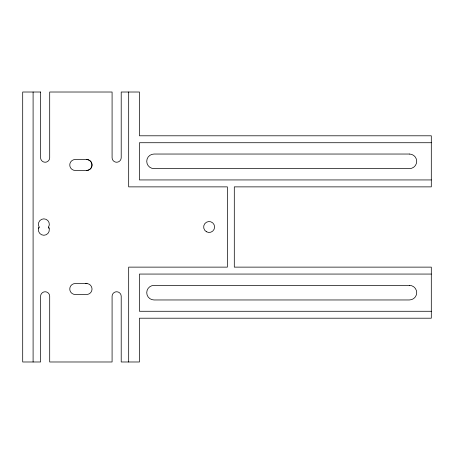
<?xml version="1.0" encoding="UTF-8"?>
<svg xmlns="http://www.w3.org/2000/svg" width="454" height="454" viewBox="0 0 454 454"><rect width="100%" height="100%" fill="white"/><g stroke="black" fill="none" stroke-linecap="round" stroke-linejoin="round"><path stroke-width="0.68" d="M38.573 228.379L39.118 227.057A5.471 5.471 0 0 1 43.862 218.851A5.471 5.471 0 0 1 48.601 227.057L49.145 228.379M85.585 283.631A5.471 5.471 0 0 1 91.929 288.063L91.997 289.487A5.471 5.471 0 0 1 87.503 294.408L75.233 294.493A5.471 5.471 0 0 1 69.763 289.022A5.471 5.471 0 0 1 75.233 283.546L87.015 283.568M431.3 142.726L139.44 142.726L139.44 179.937L431.3 179.937M86.544 159.507L75.233 159.507A5.471 5.471 0 0 0 69.763 164.978A5.471 5.471 0 0 0 75.233 170.454L86.544 170.454A5.471 5.471 0 0 0 92.014 164.978A5.471 5.471 0 0 0 86.544 159.507A5.471 5.471 0 0 1 92.014 164.978A5.471 5.471 0 0 1 86.544 170.454M431.3 274.063L139.44 274.063L139.44 311.274L431.3 311.274M128.681 92.014L128.681 186.872L227.363 186.872L227.363 267.128L128.681 267.128L128.681 361.986M33.097 92.014L33.097 361.986M48.601 227.057A5.471 5.471 0 0 1 43.862 235.263A5.471 5.471 0 0 1 39.118 227.057M40.582 92.014L22.7 92.014L22.7 361.986L40.582 361.986L40.582 296.314A4.563 4.563 0 0 1 45.145 291.757A4.563 4.563 0 0 1 49.702 296.314L49.702 361.986L112.087 361.986L112.087 296.314A4.563 4.563 0 0 1 116.65 291.757A4.563 4.563 0 0 1 121.207 296.314L121.207 361.986L139.44 361.986L139.44 318.203L431.3 318.203L431.3 267.128L234.298 267.128L234.298 186.872L431.3 186.872L431.3 135.797L139.44 135.797L139.44 92.014L121.207 92.014L121.207 157.686A4.563 4.563 0 0 1 116.65 162.243A4.563 4.563 0 0 1 112.087 157.686L112.087 92.014L49.702 92.014L49.702 157.686A4.563 4.563 0 0 1 45.145 162.243A4.563 4.563 0 0 1 40.582 157.686L40.582 92.014M409.412 154.037L154.037 154.037A7.298 7.298 0 0 0 146.738 161.335A7.298 7.298 0 0 0 154.037 168.627L409.412 168.627A7.298 7.298 0 0 0 416.71 161.335A7.298 7.298 0 0 0 409.412 154.037M409.412 285.373L154.037 285.373A7.298 7.298 0 0 0 146.738 292.665A7.298 7.298 0 0 0 154.037 299.963L409.412 299.963A7.298 7.298 0 0 0 416.71 292.665A7.298 7.298 0 0 0 409.412 285.373M206.388 231.739A5.471 5.471 0 0 0 214.594 227A5.471 5.471 0 0 0 206.388 222.261A5.471 5.471 0 0 0 206.388 231.739"/></g></svg>
